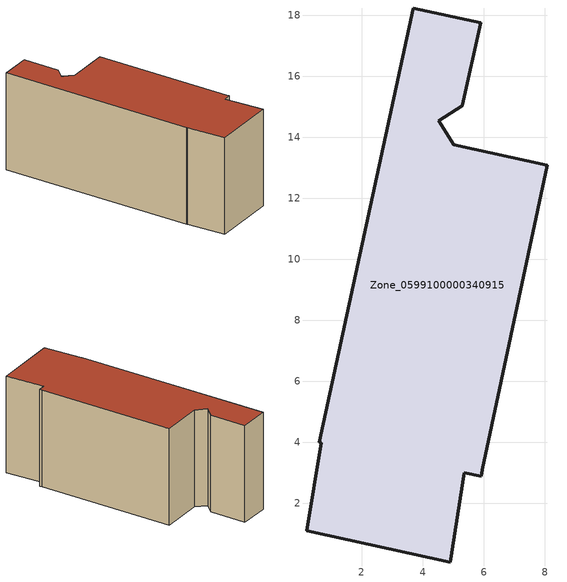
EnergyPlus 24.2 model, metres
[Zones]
Zone_0599100000340915
 floor ground (C_G): 5.01,13.76 8.07,13.09 5.95,3.1 5.91,2.88 5.35,3 4.9,0.08 0.2,1.11 0.67,4 0.62,4.01 3.68,18.23 5.89,17.74 5.29,15.03 4.52,14.54 z0
 wall outside (C_F): 3.68,18.23 0.62,4.01 0.67,4 0.2,1.11 4.9,0.08 5.35,3 5.91,2.88 5.95,3.1 8.07,13.09 5.01,13.76 4.52,14.54 5.29,15.03 5.89,17.74 3.68,18.23 z0:7.45
 roof outside (C_R): 5.91,2.88 5.95,3.1 8.07,13.09 5.01,13.76 4.52,14.54 5.29,15.03 5.89,17.74 3.68,18.23 0.62,4.01 0.67,4 0.2,1.11 4.9,0.08 5.35,3 z7.45
[BUILDING]
Pand.0599100000340915: North Axis=0; Terrain=City; Loads Convergence Tolerance Value=0.04; Temperature Convergence Tolerance Value=0.4; Solar Distribution=FullExterior; Maximum Number of Warmup Days=25; Minimum Number of Warmup Days=1
[Site:Location]
Rotterdam.The.Hague.AP_ZH_NLD Design_Conditions: Latitude=51.96; Longitude=4.45; Time Zone=1; Elevation=-4.5
[SITE:GROUNDTEMPERATURE:BUILDINGSURFACE]
18, 18, 18, 18, 18, 18, 18, 18, 18, 18, 18, 18
[MATERIAL] Thermal Absorptance=0.9; Solar Absorptance=0.7; Visible Absorptance=0.7
Name | Roughness | Thickness | Conductivity | Density | Specific Heat
G.TI.1992-2005 | MediumSmooth | 0.15 | 0.06 | 540 | 1210
F.TI.1992-2005 | Rough | 0.3 | 0.12 | 1920 | 840
R.TI.1992-2005 | MediumRough | 0.2 | 0.08 | 1500 | 1000
[CONSTRUCTION]
C_G: G.TI.1992-2005
C_F: F.TI.1992-2005
C_R: R.TI.1992-2005
[ZONE]
Zone_0599100000340915: Type=1; Multiplier=1; Ceiling Height=Autocalculate; Volume=Autocalculate; Floor Area=autocalculate; Part of Total Floor Area=Yes
[ZONEINFILTRATION:DESIGNFLOWRATE]
Infil_Zone_0599100000340915: Zone or ZoneList or Space or SpaceList=Zone_0599100000340915; Schedule=AlwaysOn; Design Flow Rate Calculation Method=Flow/Area; Flow Rate per Floor Area=0.0015; Constant Term Coefficient=1; Temperature Term Coefficient=0; Velocity Term Coefficient=0; Velocity Squared Term Coefficient=0
[HVACTEMPLATE:ZONE:IDEALLOADSAIRSYSTEM]
Zone_0599100000340915: Maximum Heating Supply Air Temperature=50; Minimum Cooling Supply Air Temperature=13; Maximum Heating Supply Air Humidity Ratio=0.0156; Minimum Cooling Supply Air Humidity Ratio=0.0077; Heating Limit=NoLimit; Cooling Limit=NoLimit; Dehumidification Control Type=ConstantSensibleHeatRatio; Cooling Sensible Heat Ratio=0.7; Dehumidification Setpoint=60; Humidification Control Type=None; Humidification Setpoint=30; Outdoor Air Method=None; Outdoor Air Flow Rate per Person=0.00944; Outdoor Air Flow Rate per Zone Floor Area=0; Outdoor Air Flow Rate per Zone=0; Demand Controlled Ventilation Type=None; Outdoor Air Economizer Type=NoEconomizer; Heat Recovery Type=None; Sensible Heat Recovery Effectiveness=0.7; Latent Heat Recovery Effectiveness=0.65
[ZONECONTROL:THERMOSTAT]
ThermostatControl_Zone_0599100000340915: Zone or ZoneList=Zone_0599100000340915; Control Type Schedule=DualSetpointControlType; Control 1=Thermostat_Zone_0599100000340915; Temperature Difference Between Cutout And Setpoint=0
[THERMOSTATSETPOINT:DUALSETPOINT]
Thermostat_Zone_0599100000340915: Heating Setpoint Temperature Schedule=HeatingSetpoint_Zone_0599100000340915; Cooling Setpoint Temperature Schedule=CoolingSetpoint_Zone_0599100000340915
[SCHEDULE:COMPACT]
HeatingSetpoint_Zone_0599100000340915: Through: 12/31, For: AllDays, Until: 24:00, 21
CoolingSetpoint_Zone_0599100000340915: Through: 12/31, For: AllDays, Until: 24:00, 24
DualSetpointControlType: Through: 12/31, For: AllDays, Until: 24:00, 4
AlwaysOn: Through: 12/31, For: AllDays, Until: 24:00, 1
